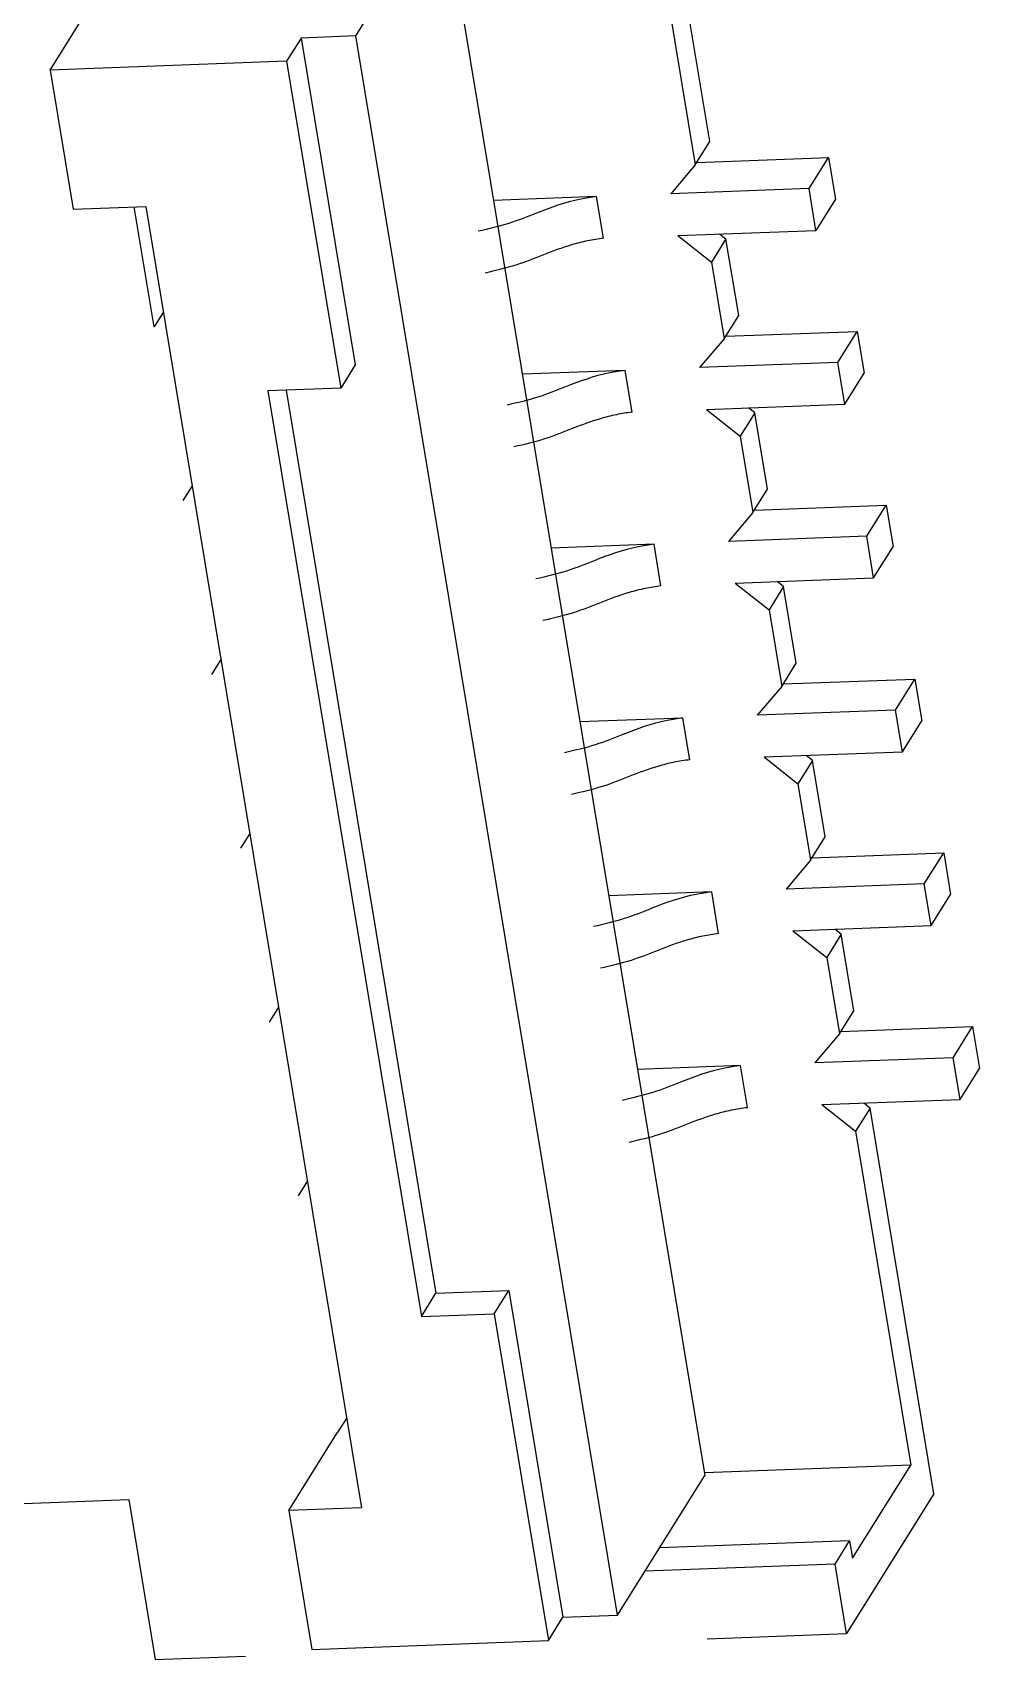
# Model space of a CAD drawing. Header units: millimetres. Extents: x -294 to 2792, y 5 to 1659.
# Drawn here: x 718.538 to 719.035, y 559.479 to 560.334 of the extents above; entities that cross this region are included whole.
import ezdxf

# ---------------------------------------------------------------- set-up
doc = ezdxf.new("R2010")
doc.units = ezdxf.units.MM
doc.layers.get('0').update_dxf_attribs({"lineweight": 18})

msp = doc.modelspace()

# ---------------------------------------------------------------- linework, layer by layer
at = {"color": 7, "linetype": 'Continuous', "lineweight": 25}
for p, q in [((718.89395, 560.27637), (718.86038, 560.47896)), ((718.85727, 560.43937), (718.88631, 560.26415)), ((718.70806, 560.33184), (718.72926, 560.36571)), ((718.76029, 560.36688), (718.89135, 559.57601)), ((718.5476, 560.31389), (718.57309, 560.35463)), ((718.67941, 560.33076), (718.67176, 560.31854)), ((718.70806, 560.33184), (718.67941, 560.33076)), ((718.67941, 560.33076), (718.70784, 560.1592)), ((718.84547, 559.50268), (718.70806, 560.33184)), ((718.67176, 560.31854), (718.5476, 560.31389)), ((718.5476, 560.31389), (718.5597, 560.24089)), ((718.67176, 560.31854), (718.70019, 560.14698)), ((718.88631, 560.26415), (718.89395, 560.27637)), ((718.88631, 560.26415), (718.87344, 560.24898)), ((718.88709, 560.2654), (718.95622, 560.26799)), ((718.94603, 560.2517), (718.95622, 560.26799)), ((718.95622, 560.26799), (718.95985, 560.24609)), ((718.83442, 560.24752), (718.7804, 560.24549)), ((718.83805, 560.22562), (718.83442, 560.24752)), ((718.94603, 560.2517), (718.87344, 560.24898)), ((718.94966, 560.2298), (718.94603, 560.2517)), ((718.95985, 560.24609), (718.94966, 560.2298)), ((718.5597, 560.24089), (718.5979, 560.24232)), ((718.60217, 560.17914), (718.59174, 560.24209)), ((718.5979, 560.24232), (718.71112, 559.55917)), ((718.87707, 560.22708), (718.94966, 560.2298)), ((718.87707, 560.22708), (718.89477, 560.21305)), ((718.8991, 560.2279), (718.90242, 560.22527)), ((718.90242, 560.22527), (718.89477, 560.21305)), ((718.90908, 560.18512), (718.90242, 560.22527)), ((718.89477, 560.21305), (718.90143, 560.1729)), ((718.60708, 560.18698), (718.60217, 560.17914)), ((718.90143, 560.1729), (718.90908, 560.18512)), ((718.90221, 560.17415), (718.97135, 560.17674)), ((718.96115, 560.16044), (718.97135, 560.17674)), ((718.97135, 560.17674), (718.97498, 560.15484)), ((718.90143, 560.1729), (718.88857, 560.15772)), ((718.70784, 560.1592), (718.70019, 560.14698)), ((718.96115, 560.16044), (718.88857, 560.15772)), ((718.96478, 560.13854), (718.96115, 560.16044)), ((718.84954, 560.15626), (718.79553, 560.15424)), ((718.85317, 560.13436), (718.84954, 560.15626)), ((718.96478, 560.13854), (718.97498, 560.15484)), ((718.70019, 560.14698), (718.66199, 560.14555)), ((718.66199, 560.14555), (718.74254, 559.65952)), ((718.6716, 560.14591), (718.75019, 559.67174)), ((718.8922, 560.13582), (718.96478, 560.13854)), ((718.8922, 560.13582), (718.9099, 560.12179)), ((718.91754, 560.13401), (718.9099, 560.12179)), ((718.91754, 560.13401), (718.91422, 560.13665)), ((718.9242, 560.09386), (718.91754, 560.13401)), ((718.9099, 560.12179), (718.91655, 560.08164)), ((718.6222, 560.09572), (718.6173, 560.08789)), ((718.91655, 560.08164), (718.9242, 560.09386)), ((718.91733, 560.08289), (718.98647, 560.08548)), ((718.97628, 560.06919), (718.98647, 560.08548)), ((718.98647, 560.08548), (718.9901, 560.06358)), ((718.91655, 560.08164), (718.90369, 560.06647)), ((718.86467, 560.06501), (718.81065, 560.06298)), ((718.8683, 560.0431), (718.86467, 560.06501)), ((718.97628, 560.06919), (718.90369, 560.06647)), ((718.97991, 560.04729), (718.97628, 560.06919)), ((718.97991, 560.04729), (718.9901, 560.06358)), ((718.90732, 560.04457), (718.97991, 560.04729)), ((718.90732, 560.04457), (718.92502, 560.03054)), ((718.93267, 560.04276), (718.92502, 560.03054)), ((718.93267, 560.04276), (718.92935, 560.04539)), ((718.93932, 560.00261), (718.93267, 560.04276)), ((718.92502, 560.03054), (718.93168, 559.99038)), ((718.63732, 560.00446), (718.63242, 559.99663)), ((718.93168, 559.99038), (718.93932, 560.00261)), ((718.93168, 559.99038), (718.91881, 559.97521)), ((718.93246, 559.99163), (719.0016, 559.99423)), ((718.9914, 559.97793), (719.0016, 559.99423)), ((719.0016, 559.99423), (719.00523, 559.97232)), ((718.87979, 559.97375), (718.82577, 559.97172)), ((718.88342, 559.95185), (718.87979, 559.97375)), ((718.9914, 559.97793), (718.91881, 559.97521)), ((718.99503, 559.95603), (718.9914, 559.97793)), ((718.99503, 559.95603), (719.00523, 559.97232)), ((718.92244, 559.95331), (718.99503, 559.95603)), ((718.94779, 559.9515), (718.94447, 559.95413)), ((718.92244, 559.95331), (718.94015, 559.93928)), ((718.94779, 559.9515), (718.94015, 559.93928)), ((718.95445, 559.91135), (718.94779, 559.9515)), ((718.94015, 559.93928), (718.9468, 559.89913)), ((718.65245, 559.91321), (718.64754, 559.90537)), ((718.9468, 559.89913), (718.95445, 559.91135)), ((718.94758, 559.90038), (719.01672, 559.90297)), ((719.00652, 559.88667), (719.01672, 559.90297)), ((719.01672, 559.90297), (719.02035, 559.88107)), ((718.9468, 559.89913), (718.93394, 559.88395)), ((719.00652, 559.88667), (718.93394, 559.88395)), ((719.01015, 559.86477), (719.00652, 559.88667)), ((718.89492, 559.88249), (718.8409, 559.88047)), ((718.89855, 559.86059), (718.89492, 559.88249)), ((719.01015, 559.86477), (719.02035, 559.88107)), ((718.93757, 559.86205), (719.01015, 559.86477)), ((718.93757, 559.86205), (718.95527, 559.84802)), ((718.96292, 559.86025), (718.95527, 559.84802)), ((718.96292, 559.86025), (718.95959, 559.86288)), ((718.96957, 559.82009), (718.96292, 559.86025)), ((718.95527, 559.84802), (718.96192, 559.80787)), ((718.66757, 559.82195), (718.66267, 559.81412)), ((718.96192, 559.80787), (718.96957, 559.82009)), ((718.96271, 559.80912), (719.03184, 559.81171)), ((719.02165, 559.79542), (719.03184, 559.81171)), ((719.03184, 559.81171), (719.03547, 559.78981)), ((718.96192, 559.80787), (718.94906, 559.7927)), ((719.02165, 559.79542), (718.94906, 559.7927)), ((719.02528, 559.77352), (719.02165, 559.79542)), ((718.91004, 559.79124), (718.85602, 559.78921)), ((718.91367, 559.76933), (718.91004, 559.79124)), ((719.02528, 559.77352), (719.03547, 559.78981)), ((718.95269, 559.7708), (719.02528, 559.77352)), ((718.95269, 559.7708), (718.97039, 559.75677)), ((718.97804, 559.76899), (718.97039, 559.75677)), ((718.97804, 559.76899), (718.97472, 559.77162)), ((719.01161, 559.5664), (718.97804, 559.76899)), ((718.97039, 559.75677), (718.99943, 559.58156)), ((718.68269, 559.7307), (718.67779, 559.72286)), ((718.75019, 559.67174), (718.78839, 559.67317)), ((718.78074, 559.66095), (718.78839, 559.67317)), ((718.78839, 559.67317), (718.81682, 559.50161)), ((718.74254, 559.65952), (718.75019, 559.67174)), ((718.74254, 559.65952), (718.78074, 559.66095)), ((718.78074, 559.66095), (718.80917, 559.48939)), ((718.70331, 559.60631), (718.6984, 559.59848)), ((718.67292, 559.55774), (718.6984, 559.59848)), ((718.99943, 559.58156), (718.89111, 559.5775)), ((718.96884, 559.53267), (718.99943, 559.58156)), ((718.84547, 559.50268), (718.89135, 559.57601)), ((718.39788, 559.55627), (718.58889, 559.56343)), ((718.58889, 559.56343), (718.60281, 559.47948)), ((719.01161, 559.5664), (718.96573, 559.49307)), ((718.71112, 559.55917), (718.67292, 559.55774)), ((718.67292, 559.55774), (718.68501, 559.48474)), ((718.96733, 559.5418), (718.86761, 559.53806)), ((718.95968, 559.52958), (718.96733, 559.5418)), ((718.96733, 559.5418), (718.96884, 559.53267)), ((718.95968, 559.52958), (718.85996, 559.52584)), ((718.96573, 559.49307), (718.95968, 559.52958)), ((718.80917, 559.48939), (718.81682, 559.50161)), ((718.81682, 559.50161), (718.84547, 559.50268)), ((718.8925, 559.49033), (718.96573, 559.49307)), ((718.68501, 559.48474), (718.80917, 559.48939)), ((718.60281, 559.47948), (718.65019, 559.48125))]:
    msp.add_line(p, q, dxfattribs=at)
for points, knots in [([(718.83442, 560.24752), (718.83165, 560.24712), (718.82035, 560.24548), (718.80512, 560.23985), (718.78894, 560.23315), (718.77787, 560.23057), (718.77235, 560.22928)], [0, 0, 0, 0, 0.00795214, 0.03246164, 0.04878634, 0.0650007, 0.0650007, 0.0650007, 0.0650007]), ([(718.83805, 560.22562), (718.83526, 560.22522), (718.82955, 560.22441), (718.81866, 560.22154), (718.80647, 560.21702), (718.79255, 560.21124), (718.78149, 560.20866), (718.77598, 560.20738)], [0, 0, 0, 0, 0.00800343, 0.01638236, 0.03249789, 0.04877116, 0.06493446, 0.06493446, 0.06493446, 0.06493446]), ([(718.84954, 560.15626), (718.84678, 560.15586), (718.83547, 560.15422), (718.82024, 560.14859), (718.80406, 560.1419), (718.79299, 560.13931), (718.78748, 560.13802)], [0, 0, 0, 0, 0.00795214, 0.03246164, 0.04878634, 0.0650007, 0.0650007, 0.0650007, 0.0650007]), ([(718.85317, 560.13436), (718.85039, 560.13396), (718.84468, 560.13315), (718.83378, 560.13029), (718.82159, 560.12577), (718.80767, 560.11998), (718.79661, 560.1174), (718.79111, 560.11612)], [0, 0, 0, 0, 0.00800343, 0.01638236, 0.03249789, 0.04877116, 0.06493446, 0.06493446, 0.06493446, 0.06493446]), ([(718.86467, 560.06501), (718.8619, 560.0646), (718.8506, 560.06297), (718.83537, 560.05734), (718.81918, 560.05064), (718.80811, 560.04805), (718.8026, 560.04677)], [0, 0, 0, 0, 0.00795214, 0.03246164, 0.04878634, 0.0650007, 0.0650007, 0.0650007, 0.0650007]), ([(718.8683, 560.0431), (718.86551, 560.04271), (718.8598, 560.0419), (718.84891, 560.03903), (718.83671, 560.03451), (718.82279, 560.02872), (718.81174, 560.02615), (718.80623, 560.02487)], [0, 0, 0, 0, 0.00800343, 0.01638236, 0.03249789, 0.04877116, 0.06493446, 0.06493446, 0.06493446, 0.06493446]), ([(718.87979, 559.97375), (718.87702, 559.97335), (718.86572, 559.97171), (718.85049, 559.96608), (718.83431, 559.95938), (718.82324, 559.9568), (718.81772, 559.95551)], [0, 0, 0, 0, 0.00795214, 0.03246164, 0.04878634, 0.0650007, 0.0650007, 0.0650007, 0.0650007]), ([(718.88342, 559.95185), (718.88063, 559.95145), (718.87492, 559.95064), (718.86403, 559.94777), (718.85184, 559.94325), (718.83792, 559.93747), (718.82686, 559.93489), (718.82135, 559.93361)], [0, 0, 0, 0, 0.00800343, 0.01638236, 0.03249789, 0.04877116, 0.06493446, 0.06493446, 0.06493446, 0.06493446]), ([(718.89492, 559.88249), (718.89215, 559.88209), (718.88085, 559.88045), (718.86561, 559.87482), (718.84943, 559.86813), (718.83836, 559.86554), (718.83285, 559.86425)], [0, 0, 0, 0, 0.00795214, 0.03246164, 0.04878634, 0.0650007, 0.0650007, 0.0650007, 0.0650007]), ([(718.89855, 559.86059), (718.89576, 559.8602), (718.89005, 559.85939), (718.87915, 559.85652), (718.86696, 559.852), (718.85304, 559.84621), (718.84198, 559.84364), (718.83648, 559.84235)], [0, 0, 0, 0, 0.00800343, 0.01638236, 0.03249789, 0.04877116, 0.06493446, 0.06493446, 0.06493446, 0.06493446]), ([(718.91004, 559.79124), (718.90727, 559.79084), (718.89597, 559.7892), (718.88074, 559.78357), (718.86455, 559.77687), (718.85349, 559.77429), (718.84797, 559.773)], [0, 0, 0, 0, 0.00795214, 0.03246164, 0.04878634, 0.0650007, 0.0650007, 0.0650007, 0.0650007]), ([(718.8516, 559.7511), (718.85711, 559.75238), (718.86816, 559.75496), (718.88209, 559.76074), (718.89428, 559.76526), (718.90517, 559.76813), (718.91088, 559.76894), (718.91367, 559.76933)], [0, 0, 0, 0, 0.01616329, 0.03243657, 0.0485521, 0.05693102, 0.06493446, 0.06493446, 0.06493446, 0.06493446])]:
    msp.add_open_spline(points, degree=3, knots=knots, dxfattribs=at)

doc.saveas('drawing.dxf')
